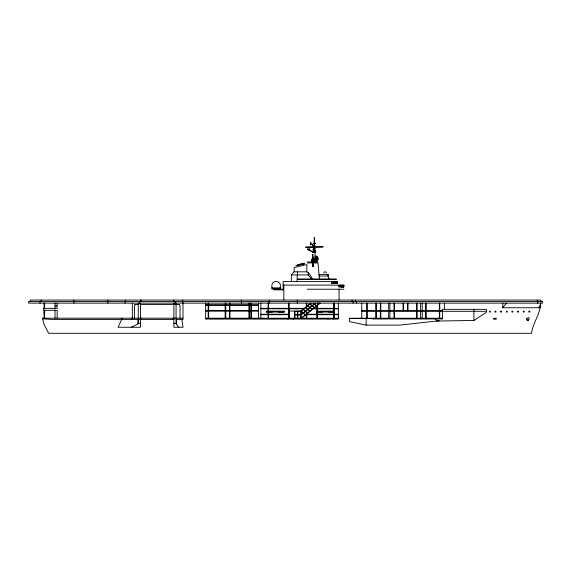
<?xml version="1.0" encoding="UTF-8"?>
<svg xmlns="http://www.w3.org/2000/svg" width="571" height="571" viewBox="0 0 571 571"><rect width="100%" height="100%" fill="white"/><g stroke="black" fill="none" stroke-linecap="round" stroke-linejoin="round"><path stroke-width="0.86" d="M41.141 301.588L41.141 300.06M134.563 318.183L134.563 305.492L135.62 304.429M208.187 318.218L208.187 303.122M208.651 318.218L208.658 303.122M225.288 303.122L225.281 318.218L225.288 311.095L208.651 311.095M225.752 318.218L225.759 303.122M229.456 318.218L229.463 303.122M229.942 318.218L229.942 303.122M248.935 318.218L248.935 303.122M249.406 318.218L249.413 303.122M250.876 318.218L250.876 303.122M251.347 318.218L251.34 303.122M258.477 318.218L258.492 303.122M260.868 318.218L260.883 303.122M268.084 318.218L268.084 312.044M268.084 311.188L268.099 303.122M268.563 318.218L268.563 312.044M268.563 311.188L268.57 303.122M283.844 300.06L283.844 285.115M289.104 318.218L289.112 303.122M306.277 318.218L306.277 314.364M306.27 306.763L306.277 303.122M306.755 318.218L306.748 313.986M306.748 306.377L306.755 303.122M312.837 266.35L312.894 264.209M328.489 311.188L328.489 312.016L334.199 312.044L316.826 312.023L316.826 311.188L334.199 311.188M316.862 318.218L316.862 305.792M317.326 318.218L317.326 312.044M317.333 311.188L317.333 305.406M333.721 312.044L333.807 319.089M333.735 311.188L333.721 303.122M444.409 303.122L444.409 309.246M314.171 247.785L314.357 246.037L314.535 247.785L314.243 248L314.107 243.617M314.471 247.978L314.471 246.037L314.535 247.785M313.329 258.078C311.081 258.292 314.043 257.2 313.315 258.677L312.915 260.198L312.48 258.684L312.979 260.083L311.93 260.198M316.891 259.098L314.835 258.784L316.891 259.098L316.891 258.328L314.835 258.634C315.656 259.07 317.083 257.692 315.863 257.649M313.558 249.491L313.6 248.899L313.536 249.491M314.257 241.833L314.35 237.693L314.471 241.833M307.676 249.384L307.69 248.97L309.76 248.97L309.775 249.384L307.676 249.384L307.719 248.97M309.718 249.384L309.732 248.97M313.301 249.491L313.572 248.242L314.849 248.242L314.914 249.192M313.715 262.053L313.872 260.148L311.98 260.162L313.907 260.183L313.743 262.075M313.715 249.491L313.258 249.491L313.365 248.899L314.35 248.856M306.813 271.832L306.898 264.544L294.193 267.514L294.193 271.832M313.258 249.491L313.279 249.192A4.147 3.397 90 0 0 313.279 250.148L313.8 251.076M313.772 248.899L313.743 249.491M313.429 250.355L313.822 250.433M312.465 258.699C314.835 262.474 313.194 257.4 312.772 266.486M297.477 271.832L297.113 279.033L336.333 279.033M540.758 303.122C540.344 313.9 532.971 322.701 531.501 333.307L48.671 333.307L43.981 324.242L42.668 318.839M311.609 279.033L308.112 274.922L308.454 272.431L307.512 272.431L307.027 271.839L293.872 271.832L291.367 274.922L291.367 281.603M312.822 264.195L311.959 260.176L312.951 260.012M313.679 250.305L313.729 249.363L313.8 249.941M314.343 248.899L313.272 249.22M310.381 242.497L310.745 242.118L311.116 242.497M313.729 260.219L312.915 262.146L313.001 258.035L312.908 262.125L312.044 260.19M313.186 258.021L314.335 262.096L313.265 257.999M313.743 249.341L313.258 249.534L313.722 250.505A2.577 2.113 90 0 1 313.636 249.927L313.743 250.134M313.565 248.535L313.379 248.856L314.964 248.856M502.823 303.122L502.744 307.755L540.18 307.755L540.387 305.185L538.474 307.755M323.664 272.988L324.542 271.789L325.92 272.017L326.391 272.988M311.088 303.122L301.31 311.045L301.202 314.407L305.128 311.231L303.215 309.503M313.75 248.856L313.864 248.535M314 248.585L314.164 248.264M540.195 305.185L540.708 303.122M312.544 258.085L311.466 262.018L312.979 262.139M311.495 261.989L312.565 257.999M313.408 258.72L312.944 260.198L312.465 258.784M312.987 264.266C314.821 257.785 312.408 268.463 312.972 262.31L314.335 262.096M313.372 248.856L315.014 248.585M312.051 260.226L312.865 264.237M121.673 319.41L118.076 327.262L140.452 327.262L140.452 319.41M314.335 248.264L314.129 248.856L314.371 248.264M315.435 250.633L315.078 250.312L315.435 250.633L314.821 251.047L314.914 250.148M312.915 260.19L312.48 258.684M502.744 307.755L506.42 303.122M315.149 256.607L316.041 256.108C318.961 256.422 318.518 262.025 315.463 261.282L315.085 260.897M315.085 256.529L315.463 256.143C318.525 255.415 318.989 260.997 316.041 261.318L315.506 261.19M314.821 251.047L314.992 250.312L315.342 250.619M303.23 312.765L301.31 311.045L294.536 311.238L300.789 311.238L310.767 303.122M314.592 258.435L316.313 257.635M315.142 303.122L314.35 303.765L313.636 303.122M315.792 303.122L314.657 304.043L316.57 305.77M319.596 303.122L318.789 303.779L318.789 303.122M319.839 303.122L301.202 318.218L301.202 314.935L303.215 313.308L305.128 315.035M301.524 318.218L320.16 303.122M312.972 262.396L312.972 266.621M373.248 318.225L372.649 318.961L442.418 318.961L442.389 309.354L486.506 309.354L486.506 312.244L473.909 320.467L436.415 321.052M131.237 327.262L138.246 323.828L138.246 319.41M308.79 249.391L308.59 249.777M297.891 311.238L297.891 314.635L300.789 314.635L300.789 311.238L301.31 311.045M312.266 258.092L313.522 258.092M310.681 244.174L310.56 243.681L310.924 244.045M302.801 264.309L302.359 263.809L302.808 264.33M298.226 265.001L302.423 264.016M300.396 264.137L300.332 264.88M298.24 265.044C290.753 267.606 303.572 262.474 304.678 263.624M302.437 264.059L304.657 263.888M299.147 265.23L299.903 265.051M301.709 264.63L303.23 264.273M298.269 265.137L297.898 264.851L298.348 265.387M314.364 262.018L311.466 262.018M315.656 259.791L315.456 259.405M316.891 258.328L316.277 258.342M266.436 312.023L272.374 312.016L272.374 311.188M316.826 312.023L322.551 312.016L322.551 311.188M313.807 246.037L313.807 245.58L314.899 245.58L314.899 246.037L313.508 246.037L311.373 244.217L310.196 244.045L311.373 244.11L313.807 245.78M308.947 249.777L308.476 249.891L313.4 252.239L308.947 249.891M313.743 250.541C313.536 250.569 313.058 250.905 313.822 250.755M313.665 251.211L315.042 251.211M312.416 257.114L313.201 257.221M313.201 257.335L312.416 257.257L312.416 254.823L313.201 254.759L312.523 254.923L312.523 257.257M313.022 258.435L314.171 258.435M313.022 258.998L314.171 258.998M314.592 258.998L316.313 259.798L316.277 259.084M307.305 261.932L317.997 261.932M312.694 262.06L313.101 262.06M312.694 262.296L313.101 262.296M313.436 262.296L313.9 262.296M314.578 262.296L316.405 262.296M307.305 262.953L317.997 262.953L319.403 279.033M319.003 274.487L328.211 274.487L328.211 276.564L329.167 279.033M291.367 274.922L308.112 274.922M319.139 276.036L327.947 276.036L327.947 274.487M336.333 279.362L297.113 279.362L297.113 281.603M337.361 281.603L283.116 281.603L283.116 289.226L273.73 289.226L273.73 289.84L283.844 289.84M331.594 281.788L333.079 281.788L333.079 283.537L331.594 283.537L331.594 281.788L331.63 283.537M283.116 285.115L343.928 285.115M340.195 285.329L343.899 285.329L343.899 286.956L340.195 286.956L340.295 285.329M271.575 287.884L280.711 287.884M271.575 288.869L280.711 288.869M307.177 289.226L343.928 289.226M134.67 304.429L138.275 304.429M140.023 304.429L179.273 304.429M205.653 304.8L208.187 304.8M208.651 304.793L225.288 304.8M225.752 304.793L229.463 304.8M229.935 304.793L248.942 304.8M249.413 304.793L250.876 304.8M251.347 304.793L258.492 304.8M205.653 305.271L208.187 305.271M208.651 305.264L225.288 305.271L225.288 310.624L208.651 310.624M225.752 305.264L229.463 305.271M229.935 305.264L248.942 305.271M249.413 305.264L250.876 305.271M251.347 305.264L258.492 305.271M260.876 308.326L268.099 308.326M268.563 308.326L288.64 308.326L288.64 303.122L288.626 318.218L288.64 314.707L268.563 314.7M289.104 308.326L304.343 308.326M313.736 308.326L316.862 308.326M317.333 308.326L333.735 308.326M334.199 308.326L338.375 308.326M260.876 308.797L268.099 308.804M268.563 308.797L288.64 308.804L288.64 314.236L268.57 314.236M289.104 308.797L303.758 308.797M313.151 308.804L316.862 308.804M317.333 308.797L333.735 308.804M334.199 308.797L338.375 308.797M205.653 310.624L208.187 310.624M225.752 310.624L229.463 310.624M229.935 310.624L248.942 310.624M249.413 310.624L250.876 310.624M251.347 310.624L258.492 310.624M361.778 310.76L442.389 310.76M205.653 311.095L208.187 311.095M225.752 311.095L229.463 311.095M229.935 311.095L248.942 311.095M249.413 311.095L250.876 311.095M251.347 311.095L258.492 311.095M289.112 311.031L294.536 311.031L294.536 318.218M361.778 311.174L442.389 311.174M442.389 311.309L486.506 311.309M260.876 314.228L268.099 314.236M306.748 314.228L316.862 314.236M317.333 314.228L333.735 314.236M334.199 314.228L338.375 314.228M260.876 314.7L268.099 314.707M305.856 314.707L306.277 314.707M306.748 314.7L316.862 314.707M317.333 314.7L333.735 314.707M334.199 314.7L338.375 314.7L338.375 318.218L205.653 318.218M183.005 318.183L42.49 318.183L42.49 318.825L52.139 319.41L173.877 319.41M442.389 318.225L349.531 318.225L349.531 321.616L366.154 325.113L399.814 325.113L439.206 320.738L436.408 320.252L435.202 318.961M349.531 318.589L373.248 318.589M176.075 319.41L183.005 319.41L183.005 303.122M138.246 323.336L140.452 323.336M173.877 323.336L176.075 323.336M178.673 327.262L176.075 323.828L176.075 303.122M284.244 312.023L278.313 312.016L278.313 311.188M315.863 259.784L316.305 259.798M313.665 249.962L313.301 250.127L313.386 249.534M310.838 243.681L310.838 244.045M178.98 304.429L180.036 305.492L180.036 318.183M300.789 311.238L302.908 313.029M317.854 303.122L318.582 303.779L318.582 303.122M317.248 303.122L318.475 304.229M313.022 303.122L314.029 304.022L312.123 305.564L310.203 303.836M316.248 306.027L314.335 304.3L312.43 305.842L314.35 307.569M309.882 304.1L311.802 305.828L309.896 307.369L307.983 305.642M314.029 307.826L312.109 306.099L310.203 307.641L312.123 309.368M307.662 305.899L309.575 307.626L307.676 309.168L305.756 307.441M311.802 309.632L309.882 307.905L307.983 309.446L309.896 311.174M305.435 307.698L307.355 309.425L305.449 310.967L303.536 309.239M309.575 311.431L307.662 309.703L305.756 311.245L307.676 312.972M307.355 313.229L305.435 311.502L303.536 313.044L305.449 314.771M308.454 272.431L312.594 279.033M313.022 264.323L312.972 262.31M313.565 250.805L313.558 251.04M313.593 250.433L313.85 251.062M300.389 264.116L300.61 264.844M181.842 319.41L183.027 327.262L173.877 327.262L173.877 303.122M313.543 250.127L313.558 249.534M314.35 237.693L314.45 243.503M473.909 320.467L473.901 309.354M314.464 246.037L314.464 248M541.015 301.588L541.015 300.06L30.256 300.06L30.256 301.588M537.761 301.588L537.761 303.122M537.325 300.06L537.325 301.588M439.749 303.122L439.749 310.76M439.749 311.174L439.749 318.225M439.335 303.122L439.335 310.76M439.335 311.174L439.335 318.225M426.744 318.225L426.744 318.961M426.144 303.122L426.144 310.76M426.144 311.174L426.144 318.225M425.73 303.122L425.73 310.76M425.73 311.174L425.73 318.225M422.197 303.122L422.197 310.76M422.197 311.174L422.197 318.225M420.613 303.122L420.613 310.76M420.613 311.174L420.613 318.225M417.073 303.122L417.073 310.76M417.073 311.174L417.073 318.225M416.666 303.122L416.666 310.76M416.666 311.174L416.666 318.225M408.008 303.122L408.008 310.76M407.594 303.122L407.594 310.76M403.476 303.122L403.476 310.76M403.062 303.122L403.062 310.76M394.404 303.122L394.404 310.76M394.404 311.174L394.404 318.225M393.99 303.122L393.99 310.76M393.99 311.174L393.99 318.225M389.886 303.122L389.886 310.76M389.886 311.174L389.886 318.225M388.68 303.122L388.68 310.76M388.68 311.174L388.68 318.225M380.8 303.122L380.8 310.76M380.8 311.174L380.8 318.225M380.386 303.122L380.386 310.76M380.386 311.174L380.386 318.225M380.265 318.225L380.265 318.961M376.268 303.122L376.268 310.76M376.268 311.174L376.268 318.225M375.854 303.122L375.854 310.76M375.854 311.174L375.854 318.225M367.196 303.122L367.196 310.76M367.196 311.174L367.196 318.225M366.782 303.122L366.782 310.76M366.782 311.174L366.782 318.225M366.154 318.225L366.154 325.113M361.778 303.122L361.778 318.225M356.49 301.588L356.49 303.122M355.469 300.06L355.469 301.588M353.106 301.588L353.106 303.122M352.086 300.06L352.086 301.588M343.685 285.329L343.678 286.956M343.585 285.329L343.585 286.956M343.464 285.329L343.464 286.956M343.378 285.329L343.378 286.956M342.957 285.329L342.957 286.956M342.764 285.329L342.757 286.956M342.607 285.329L342.607 286.956M341.786 285.329L341.786 286.956M341.629 285.329L341.629 286.956M341.522 285.329L341.522 286.956M341.422 285.329L341.422 286.956M339.046 289.226L339.046 300.06M338.375 303.122L338.375 319.089L205.653 319.089L205.653 303.122M337.09 281.788L337.104 283.537M336.983 281.788L336.983 283.537M336.861 281.788L336.861 283.537M336.769 281.788L336.769 283.537M336.319 281.788L336.319 283.537M336.098 281.788L336.098 283.537M335.919 281.788L335.919 283.537M335.056 281.788L335.056 283.537M334.642 281.788L334.642 283.537M333.443 281.788L333.443 283.537M328.082 318.218L328.082 319.089M315.042 252.239L315.042 262.653M314.657 243.503L314.657 241.833L314.107 241.833L314.107 243.503M314.657 243.617L314.657 245.58M314.585 245.58L314.585 246.037M314.45 243.617L314.385 245.58M313.336 258.435L313.336 258.998M313.201 257.114L312.815 257.557L312.815 254.759M313.165 258.435L313.165 258.998M313.101 261.918L313.101 262.446L312.694 261.918M312.851 258.028L312.837 266.621M308.79 249.777L308.861 249.384L308.654 249.777M300.789 318.218L300.789 315.042L297.891 315.042L297.891 318.218M297.484 311.238L297.484 314.635L294.943 314.635L294.943 311.238M297.484 318.218L297.484 315.042L294.943 315.042L294.943 318.218M297.348 300.06L297.241 303.122M293.594 318.218L293.594 319.089M289.126 311.031L289.126 318.218M287.877 318.218L287.877 319.089M280.168 287.884C282.459 279.319 269.833 279.319 272.117 287.884M278.505 289.226L278.505 289.84M269.355 300.06L269.355 301.588M269.198 301.588L269.198 303.122M241.483 301.588L241.483 303.122M241.362 300.06L241.362 301.588M182.82 301.588L182.82 303.122M182.649 300.06L182.649 301.588M176.425 319.41L176.425 323.828M175.154 301.588L175.154 303.122M173.72 300.06L173.72 301.588M173.72 318.183L173.72 319.41M173.227 318.183L173.227 319.41M141.251 318.183L141.251 319.41M140.966 300.06L140.966 301.588M140.851 300.06L140.851 301.588M140.844 318.183L140.844 319.41M140.766 318.183L140.766 319.41M140.452 303.122L140.452 318.183M139.538 301.588L139.538 303.122M139.417 301.588L139.417 303.122M138.246 303.122L138.246 318.183M138.046 319.41L138.046 323.828M132.344 303.122L132.344 318.183M131.801 318.183L131.801 319.41M125.677 300.06L125.677 301.588M125.092 301.588L125.092 303.122M122.08 318.183L122.08 319.41M107.862 303.122L107.833 300.06M73.93 301.588L73.93 303.122M73.787 300.06L73.787 301.588M57.15 303.122L57.15 305.578L55.608 305.578L55.608 306.12L57.15 306.12L57.15 308.347L43.739 308.347L43.739 310.296L57.15 310.296L57.15 318.183M55.009 303.122L55.009 308.347M55.009 310.296L55.009 318.183M44.631 303.122L44.631 308.347M44.631 310.296L44.631 318.183M44.174 311.716L44.174 313.058M44.06 303.122L44.06 308.347M44.06 310.296L44.06 318.183M40.006 301.588L40.006 303.122M334.199 303.122L334.199 318.218L334.206 303.122M493.708 318.454L493.708 319.239L496.206 319.239L496.206 318.211L493.708 318.454M314.243 246.037L314.243 248L314.236 246.037M313.415 249.22L313.422 249.17M526.605 318.511C527.718 324.464 531.658 314.821 526.605 318.511M313.679 248.585L313.693 248.535M489.411 311.216L489.411 312.073L490.275 312.073L490.275 311.216L489.411 311.216M495.064 311.216L495.064 312.073L495.928 312.073L495.928 311.216L495.064 311.216M500.717 311.216L500.717 312.073L501.574 312.08L501.581 311.216L500.717 311.216M506.37 311.216L506.37 312.073L507.226 312.073L507.226 311.216L506.37 311.216M512.016 311.216L512.016 312.073L512.879 312.073L512.879 311.216L512.016 311.216M517.669 311.216L517.669 312.073L518.532 312.073L518.532 311.216L517.669 311.216M523.322 311.216L523.322 312.073L524.178 312.073L524.178 311.216L523.322 311.216M528.967 311.216L528.967 312.073L529.831 312.073L529.831 311.216L528.967 311.216M528.553 320.145L527.647 320.302L528.553 320.145M315.556 243.503L313.208 243.617L315.556 243.503M323.036 246.886L305.671 247.172L323.036 246.886M315.891 251.89L312.772 252.239L315.891 251.89M334.749 281.788L333.328 281.788L333.328 283.537L334.749 283.537L334.749 281.788M337.333 281.788L334.884 281.788L334.884 283.537L337.333 283.537L337.333 281.788M339.988 285.329L338.589 285.329L338.589 286.956L339.988 286.956L339.988 285.329M542.45 301.588L28.55 301.588L28.55 303.122L542.45 303.122L542.45 301.588M284.244 311.188L266.436 311.188L266.436 312.051L284.244 312.051L284.244 311.188M527.39 320.21L526.912 319.896L527.34 320.195"/></g></svg>
